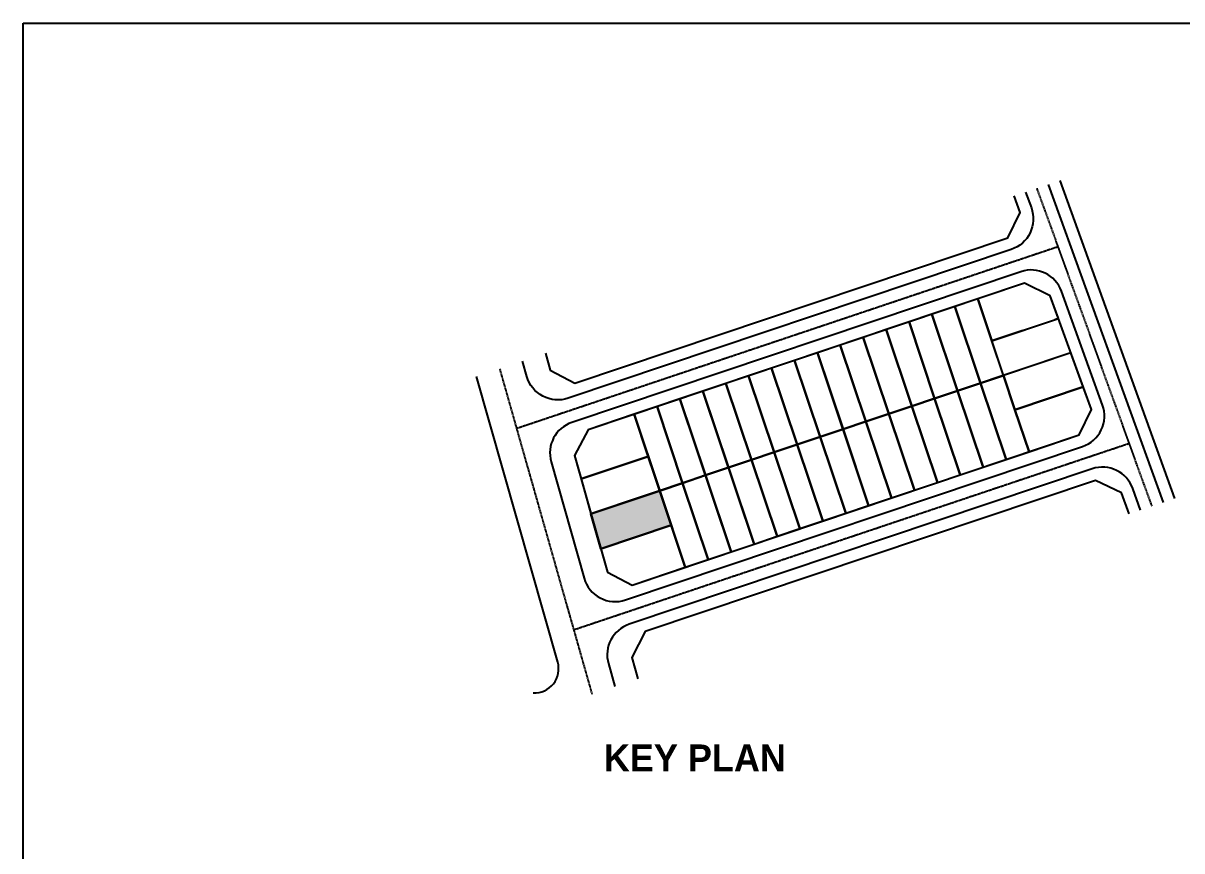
# Model space of a CAD drawing. Header units: millimetres. Extents: x -127141 to 682685, y -1234500 to 49778.
# Drawn here: x 170697 to 187266, y -186830 to -175000 of the extents above; entities that cross this region are included whole.
import ezdxf
from ezdxf.enums import TextEntityAlignment as Align

# ---------------------------------------------------------------- set-up
doc = ezdxf.new("R2010")
doc.units = ezdxf.units.MM
doc.header["$MEASUREMENT"] = 0
doc.linetypes.add('ACAD_ISO10W100', pattern=[18.5, 12, -3, 0.5, -3])
doc.linetypes.add('CENTER', pattern=[3, 1.5, -0.5, 0.5, -0.5])
doc.layers.add('-TEXT', color=7, linetype='Continuous', lineweight=15)
for name, color, linetype in [('ChiaLo', 128, 'CENTER'), ('LoLK', 6, 'Continuous'), ('net in mo', 159, 'Continuous')]:
    doc.layers.add(name, color=color, linetype=linetype)
doc.layers.add('LUOI GIONG', color=160, linetype='Continuous', plot=False)
doc.styles.add('SVN_AVO', font='')
doc.styles.get('SVN_AVO').set_extended_font_data('SVN-Avo', bold=True)

# ---------------------------------------------------------------- blocks, each defined once
blk = doc.blocks.new('A$C07bc9635')
blk.add_line((1159, 460), (0, 4543))
for points in [[(9986, 2798), (8342, 7343)], [(9986, 2798), (8342, 7343)], [(9822, 2743), (8178, 7288)], [(984, 4874), (1053, 4632), (1404, 4447), (7596, 6525), (7771, 6887), (7686, 7123)], [(984, 4874), (1053, 4632), (1404, 4447), (7596, 6525), (7771, 6887), (7686, 7123)], [(9330, 2578), (9222, 2878), (8851, 3057), (2412, 897), (2218, 528), (2305, 220)], [(9330, 2578), (9222, 2878), (8851, 3057), (2412, 897), (2218, 528), (2305, 220)]]:
    blk.add_lwpolyline(points)
for points in [[(7850, 7178), (7932, 6953, -0.421043), (7645, 6359), (1308, 4232, -0.428104), (718, 4543), (656, 4764)], [(8363, 5761, 0.407417), (7783, 6041), (1362, 3886, 0.400458), (1065, 3323), (1537, 1659, 0.428104), (2127, 1348), (8664, 3542, 0.421043), (8951, 4135), (8363, 5761)], [(9494, 2633), (9382, 2943, 0.407417), (8802, 3223), (2180, 1001, 0.400458), (1884, 439), (1977, 110)]]:
    blk.add_lwpolyline(points, format="xyb")
at = {"linetype": 'ACAD_ISO10W100', "ltscale": 0.75}
for points in [[(9658, 2688), (8014, 7233)], [(570, 3802), (8315, 6401)], [(328, 4654), (1649, 0)], [(9334, 3584), (1388, 918)]]:
    blk.add_lwpolyline(points, dxfattribs=at)
for points in [[(2223, 1562), (8615, 3708), (8790, 4070), (8203, 5696), (7832, 5875), (1593, 3781), (1399, 3413), (1871, 1748)], [(2223, 1562), (8615, 3708), (8790, 4070), (8203, 5696), (7832, 5875), (1593, 3781), (1399, 3413), (1871, 1748)], [(8203, 5696), (7832, 5875), (7166, 5651), (7367, 5051), (8320, 5370)], [(7166, 5651), (6838, 5541), (7205, 4449), (7532, 4559), (7367, 5051)], [(6838, 5541), (6511, 5432), (6877, 4339), (7205, 4449)], [(6183, 5322), (5855, 5212), (6222, 4119), (6549, 4229)], [(6511, 5432), (6183, 5322), (6549, 4229), (6877, 4339)], [(5855, 5212), (5528, 5102), (5894, 4009), (6222, 4119)], [(5200, 4992), (4872, 4882), (5239, 3790), (5567, 3900)], [(5528, 5102), (5200, 4992), (5567, 3900), (5894, 4009)], [(4872, 4882), (4545, 4772), (4911, 3680), (5239, 3790)], [(8497, 4883), (7532, 4559), (7697, 4068), (8673, 4395)], [(4217, 4662), (3889, 4552), (4256, 3460), (4584, 3570)], [(4545, 4772), (4217, 4662), (4584, 3570), (4911, 3680)], [(3889, 4552), (3562, 4442), (3928, 3350), (4256, 3460)], [(7532, 4559), (7205, 4449), (7571, 3357), (7899, 3467), (7697, 4068)], [(3234, 4332), (2907, 4222), (3273, 3130), (3601, 3240)], [(3562, 4442), (3234, 4332), (3601, 3240), (3928, 3350)], [(6877, 4339), (6549, 4229), (6916, 3137), (7244, 3247)], [(7205, 4449), (6877, 4339), (7244, 3247), (7571, 3357)], [(8790, 4070), (8673, 4395), (7697, 4068), (7899, 3467), (8615, 3708)], [(2907, 4222), (2579, 4112), (2945, 3020), (3273, 3130)], [(6549, 4229), (6222, 4119), (6588, 3027), (6916, 3137)], [(2251, 4002), (1593, 3781), (1399, 3413), (1493, 3079), (2453, 3401)], [(2579, 4112), (2251, 4002), (2618, 2910), (2945, 3020)], [(5894, 4009), (5567, 3900), (5933, 2807), (6261, 2917)], [(6222, 4119), (5894, 4009), (6261, 2917), (6588, 3027)], [(5567, 3900), (5239, 3790), (5605, 2697), (5933, 2807)], [(4911, 3680), (4584, 3570), (4950, 2478), (5278, 2587)], [(5239, 3790), (4911, 3680), (5278, 2587), (5605, 2697)], [(4584, 3570), (4256, 3460), (4623, 2368), (4950, 2478)], [(2453, 3401), (1493, 3079), (1635, 2580), (2618, 2910)], [(3928, 3350), (3601, 3240), (3967, 2148), (4295, 2258)], [(4256, 3460), (3928, 3350), (4295, 2258), (4623, 2368)], [(3601, 3240), (3273, 3130), (3640, 2038), (3967, 2148)], [(2945, 3020), (2618, 2910), (2984, 1818), (3312, 1928)], [(3273, 3130), (2945, 3020), (3312, 1928), (3640, 2038)], [(2618, 2910), (1635, 2580), (1777, 2081), (2783, 2418)], [(2783, 2418), (1777, 2081), (1871, 1748), (2223, 1562), (2984, 1818)]]:
    blk.add_lwpolyline(points, close=True)
at = {"ltscale": 5}
for points in [[(7899, 3467), (7166, 5651)], [(7571, 3357), (6838, 5541)], [(6916, 3137), (6183, 5322)], [(7244, 3247), (6511, 5432)], [(6588, 3027), (5855, 5212)], [(5933, 2807), (5200, 4992)], [(6261, 2917), (5528, 5102)], [(8497, 4883), (1635, 2580)], [(5605, 2697), (4872, 4882)], [(4950, 2478), (4217, 4662)], [(5278, 2587), (4545, 4772)], [(4623, 2368), (3889, 4552)], [(3967, 2148), (3234, 4332)], [(4295, 2258), (3562, 4442)], [(8673, 4395), (7697, 4068)], [(3640, 2038), (2907, 4222)], [(2984, 1818), (2251, 4002)], [(3312, 1928), (2579, 4112)], [(2453, 3401), (1493, 3079)], [(2783, 2418), (1777, 2081)]]:
    blk.add_lwpolyline(points, dxfattribs=at)
blk.add_arc((827, 366), 346, 267.1925, 15.8476)
at = {"layer": 'ChiaLo', "ltscale": 5}
blk.add_lwpolyline([(8320, 5370), (7367, 5051)], dxfattribs=at)

msp = doc.modelspace()

# ---------------------------------------------------------------- hatches: boundary and pattern name
at = {"layer": 'LoLK'}
h = msp.add_hatch(color=256, dxfattribs=at)
h.dxf.hatch_style = 1
h.paths.add_polyline_path([(178817.2, -182012.7), (179799.9, -181682.9), (179964.9, -182174.4), (178958.9, -182511.9)])

# ---------------------------------------------------------------- linework, layer by layer
msp.add_lwpolyline([(178817.2, -182012.7), (179799.9, -181682.9), (179964.9, -182174.4), (178958.9, -182511.9)], close=True, dxfattribs=at)
at = {"layer": 'LUOI GIONG'}
msp.add_lwpolyline([(170697.5, -175000), (195697.5, -175000), (195697.5, -200000), (170697.5, -200000)], close=True, dxfattribs=at)

# ---------------------------------------------------------------- block references
at = {"layer": 'net in mo'}
msp.add_blockref('A$C07bc9635', (177182.1, -184592.9), dxfattribs=at)

# ---------------------------------------------------------------- texts
at = {"layer": '-TEXT', "color": 4, "style": 'SVN_AVO'}
msp.add_text('KEY PLAN', height=385, dxfattribs=at).set_placement((180302.6, -185695.4, 0), align=Align.CENTER)

doc.saveas('drawing.dxf')
